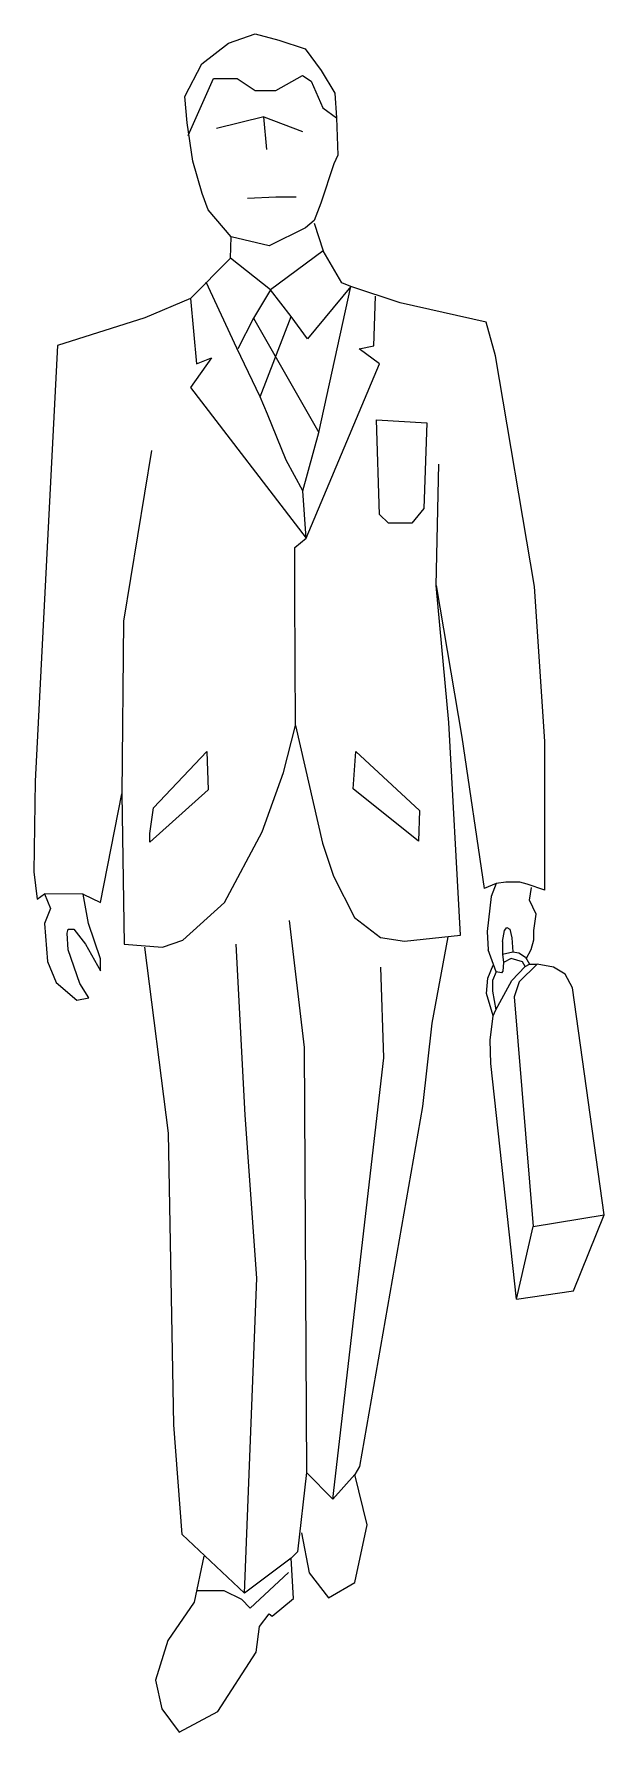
# Model space of a CAD drawing. Extents: x 109.63 to 110.25, y 208.38 to 210.24.
import ezdxf

# ---------------------------------------------------------------- set-up
doc = ezdxf.new("R2010")
doc.units = 0
doc.header["$LTSCALE"] = 25
doc.header["$MEASUREMENT"] = 0
doc.layers.get('0').update_dxf_attribs({"linetype": 'CONTINUOUS'})

msp = doc.modelspace()

# ---------------------------------------------------------------- linework, layer by layer
at = {"color": 0, "linetype": 'BYBLOCK'}
for p, q in [((109.8151, 210.2026), (109.8441, 210.2252)), ((109.8441, 210.2252), (109.8731, 210.2351)), ((109.8731, 210.2351), (109.8989, 210.2284)), ((109.8989, 210.2284), (109.9279, 210.2188)), ((109.7965, 210.1669), (109.8151, 210.2026)), ((109.9279, 210.2188), (109.9453, 210.1954)), ((109.8001, 210.1244), (109.8278, 210.1867)), ((109.8278, 210.1867), (109.8536, 210.1867)), ((109.8536, 210.1867), (109.8731, 210.1736)), ((109.8957, 210.1736), (109.9247, 210.1899)), ((109.9247, 210.1899), (109.9342, 210.1835)), ((109.9453, 210.1954), (109.96, 210.1704)), ((109.7989, 210.1383), (109.7965, 210.1669)), ((109.8731, 210.1736), (109.8957, 210.1736)), ((109.9342, 210.1835), (109.9469, 210.1545)), ((109.96, 210.1704), (109.962, 210.1438)), ((109.9469, 210.1545), (109.962, 210.1438)), ((109.8052, 210.0966), (109.7989, 210.1383)), ((109.8826, 210.1446), (109.831, 210.1319)), ((109.8826, 210.1446), (109.9247, 210.1288)), ((109.8858, 210.1093), (109.8826, 210.1446)), ((109.962, 210.1438), (109.9632, 210.103)), ((109.8155, 210.0613), (109.8052, 210.0966)), ((109.9592, 210.0934), (109.9449, 210.0506)), ((109.9632, 210.103), (109.9592, 210.0934)), ((109.8219, 210.0434), (109.8155, 210.0613)), ((109.8648, 210.0561), (109.8957, 210.0577)), ((109.8957, 210.0577), (109.9179, 210.0577)), ((109.8469, 210.0141), (109.8219, 210.0434)), ((109.9449, 210.0506), (109.9374, 210.0319)), ((109.9283, 210.0236), (109.8886, 210.0041)), ((109.9374, 210.0319), (109.9283, 210.0236)), ((109.9374, 210.0287), (109.9473, 209.9986)), ((109.8465, 209.9906), (109.8469, 210.0141)), ((109.8886, 210.0041), (109.8469, 210.0141)), ((109.8465, 209.9906), (109.8028, 209.9466)), ((109.8898, 209.9561), (109.8465, 209.9906)), ((109.9473, 209.9986), (109.8898, 209.9561)), ((109.9679, 209.9637), (109.9473, 209.9986)), ((109.8532, 209.8926), (109.8199, 209.9644)), ((109.9775, 209.9597), (109.9679, 209.9637)), ((109.8028, 209.9466), (109.753, 209.9256)), ((109.8028, 209.9466), (109.8092, 209.8755)), ((109.8898, 209.9561), (109.8715, 209.9252)), ((109.9124, 209.9271), (109.8898, 209.9561)), ((109.9775, 209.9597), (109.9302, 209.9029)), ((109.9425, 209.8005), (109.9775, 209.9597)), ((110.0314, 209.9422), (109.9775, 209.9597)), ((110.0025, 209.895), (110.0045, 209.9494)), ((109.753, 209.9256), (109.6578, 209.8954)), ((109.8715, 209.9252), (109.8544, 209.8918)), ((109.8715, 209.9252), (109.9425, 209.8005)), ((109.8786, 209.8394), (109.9124, 209.9271)), ((109.9302, 209.9029), (109.9124, 209.9271)), ((110.1251, 209.9208), (110.0314, 209.9422)), ((110.1354, 209.8843), (110.1251, 209.9208)), ((109.6578, 209.8954), (109.6332, 209.4207)), ((109.8786, 209.8394), (109.8532, 209.8926)), ((109.9866, 209.8918), (110.0025, 209.895)), ((110.0088, 209.8755), (109.9866, 209.8918)), ((109.8255, 209.8819), (109.8028, 209.8497)), ((109.8092, 209.8755), (109.8255, 209.8819)), ((109.9287, 209.6854), (110.0088, 209.8755)), ((110.1779, 209.6327), (110.1354, 209.8843)), ((109.8028, 209.8497), (109.9287, 209.6854)), ((109.8866, 209.8208), (109.8786, 209.8394)), ((109.9072, 209.7704), (109.8866, 209.8208)), ((110.0088, 209.7112), (110.0056, 209.8144)), ((110.0056, 209.8144), (110.0604, 209.8113)), ((109.9251, 209.737), (109.9425, 209.8005)), ((110.0604, 209.8113), (110.0572, 209.718)), ((109.7602, 209.7811), (109.7296, 209.595)), ((109.9251, 209.737), (109.9072, 209.7704)), ((110.0707, 209.6338), (110.0735, 209.766)), ((109.9287, 209.6854), (109.9251, 209.737)), ((110.0187, 209.7017), (110.0088, 209.7112)), ((110.0572, 209.718), (110.0441, 209.7017)), ((109.9164, 209.6755), (109.9287, 209.6854)), ((110.0441, 209.7017), (110.0187, 209.7017)), ((109.9164, 209.6239), (109.9164, 209.6755)), ((110.0707, 209.6338), (110.0985, 209.4684)), ((110.0846, 209.4846), (110.0707, 209.6338)), ((110.189, 209.464), (110.1779, 209.6327)), ((109.9171, 209.4814), (109.9164, 209.6239)), ((109.7296, 209.595), (109.728, 209.4068)), ((109.904, 209.4299), (109.9171, 209.4814)), ((109.9171, 209.4814), (109.9465, 209.3529)), ((110.0973, 209.2528), (110.0846, 209.4846)), ((110.0985, 209.4684), (110.1231, 209.3036)), ((110.189, 209.3017), (110.189, 209.464)), ((109.7622, 209.3914), (109.8207, 209.4529)), ((109.8207, 209.4529), (109.8219, 209.4112)), ((109.9802, 209.4124), (109.983, 209.4529)), ((109.983, 209.4529), (110.0525, 209.3886)), ((109.881, 209.3652), (109.904, 209.4299)), ((109.6332, 209.4207), (109.632, 209.3219)), ((109.7046, 209.2882), (109.728, 209.4068)), ((109.728, 209.4068), (109.7304, 209.2429)), ((109.8219, 209.4112), (109.7582, 209.3541)), ((110.0513, 209.3552), (109.9802, 209.4124)), ((109.7582, 209.3636), (109.7622, 209.3914)), ((110.0525, 209.3886), (110.0513, 209.3552)), ((109.7582, 209.3541), (109.7582, 209.3636)), ((109.8398, 209.2882), (109.881, 209.3652)), ((109.9465, 209.3529), (109.9588, 209.3171)), ((109.632, 209.3219), (109.6356, 209.2921)), ((109.9588, 209.3171), (109.9814, 209.2719)), ((109.6356, 209.2921), (109.6435, 209.2977)), ((109.6856, 209.2973), (109.6435, 209.2977)), ((109.6435, 209.2977), (109.6499, 209.2818)), ((109.6856, 209.2973), (109.7046, 209.2882)), ((109.6915, 209.2655), (109.6856, 209.2973)), ((110.1362, 209.3092), (110.1231, 209.3036)), ((110.1362, 209.3092), (110.1307, 209.2949)), ((110.1465, 209.3104), (110.1362, 209.3092)), ((110.162, 209.3104), (110.1465, 209.3104)), ((110.17, 209.3084), (110.162, 209.3104)), ((110.189, 209.3017), (110.17, 209.3084)), ((110.1723, 209.2909), (110.1747, 209.3048)), ((109.6499, 209.2818), (109.6435, 209.2655)), ((109.7945, 209.2473), (109.8398, 209.2882)), ((110.1307, 209.2949), (110.1263, 209.2568)), ((110.1795, 209.2755), (110.1723, 209.2909)), ((109.6435, 209.2655), (109.6467, 209.2239)), ((109.6681, 209.2548), (109.6693, 209.2592)), ((109.6693, 209.2592), (109.6756, 209.2592)), ((109.6756, 209.2592), (109.6883, 209.2429)), ((109.7046, 209.2271), (109.6915, 209.2655)), ((109.9104, 209.2687), (109.9267, 209.1302)), ((109.9814, 209.2719), (110.01, 209.2501)), ((110.1453, 209.258), (110.1477, 209.2612)), ((110.1477, 209.2612), (110.1509, 209.2592)), ((110.1509, 209.2592), (110.1533, 209.2497)), ((110.1771, 209.258), (110.1795, 209.2755)), ((109.6693, 209.2366), (109.6681, 209.2548)), ((109.6883, 209.2429), (109.7046, 209.214)), ((109.7304, 209.2429), (109.7721, 209.2398)), ((109.7721, 209.2398), (109.7945, 209.2473)), ((109.8624, 209.0564), (109.8525, 209.2429)), ((110.01, 209.2501), (110.0362, 209.2461)), ((110.0362, 209.2461), (110.0973, 209.2528)), ((110.0834, 209.2509), (110.066, 209.1568)), ((110.1263, 209.2568), (110.1275, 209.2366)), ((110.143, 209.2457), (110.1453, 209.258)), ((110.143, 209.2457), (110.143, 209.2322)), ((110.1533, 209.2497), (110.1541, 209.2346)), ((110.1743, 209.237), (110.1771, 209.2477)), ((110.1771, 209.2477), (110.1771, 209.258)), ((109.6467, 209.2239), (109.6562, 209.2013)), ((109.682, 209.2001), (109.6693, 209.2366)), ((109.7046, 209.214), (109.7046, 209.2271)), ((109.7788, 209.0369), (109.753, 209.2398)), ((110.1362, 209.2128), (110.1275, 209.2366)), ((110.143, 209.2322), (110.1541, 209.2346)), ((110.143, 209.2322), (110.1442, 209.2231)), ((110.1442, 209.2231), (110.1434, 209.2136)), ((110.1525, 209.2274), (110.1442, 209.2231)), ((110.1648, 209.2235), (110.1525, 209.2274)), ((110.1541, 209.2346), (110.1608, 209.2334)), ((110.1608, 209.2334), (110.168, 209.2286)), ((110.1676, 209.2187), (110.1648, 209.2235)), ((110.168, 209.2286), (110.1723, 209.2211)), ((110.1688, 209.2271), (110.1743, 209.237)), ((110.0136, 209.1191), (110.0104, 209.2179)), ((110.1255, 209.189), (110.1271, 209.206)), ((110.1271, 209.206), (110.1326, 209.2199)), ((110.1362, 209.2128), (110.1319, 209.2032)), ((110.1319, 209.2032), (110.1319, 209.1917)), ((110.1358, 209.1715), (110.1533, 209.2032)), ((110.1418, 209.2116), (110.1362, 209.2128)), ((110.1434, 209.2136), (110.1418, 209.2116)), ((110.1533, 209.2032), (110.1676, 209.2187)), ((110.1807, 209.2211), (110.1612, 209.2017)), ((110.1676, 209.2187), (110.1723, 209.2211)), ((110.1723, 209.2211), (110.1807, 209.2211)), ((110.1985, 209.2179), (110.1807, 209.2211)), ((110.2112, 209.2104), (110.1985, 209.2179)), ((110.2192, 209.1953), (110.2112, 209.2104)), ((109.6562, 209.2013), (109.6788, 209.1818)), ((109.6788, 209.1818), (109.6919, 209.1846)), ((109.6919, 209.1846), (109.682, 209.2001)), ((110.1326, 209.1647), (110.1255, 209.189)), ((110.1319, 209.1917), (110.1358, 209.1715)), ((110.1612, 209.2017), (110.1557, 209.1854)), ((110.1557, 209.1854), (110.1763, 208.9353)), ((110.2537, 208.948), (110.2192, 209.1953)), ((110.1326, 209.1647), (110.1358, 209.1715)), ((110.066, 209.1568), (110.0557, 209.0659)), ((110.1295, 209.1382), (110.1326, 209.1647)), ((109.9267, 209.1302), (109.9291, 208.6671)), ((110.1303, 209.1128), (110.1295, 209.1382)), ((109.958, 208.6381), (110.0136, 209.1191)), ((110.1584, 208.856), (110.1303, 209.1128)), ((109.8751, 208.879), (109.8624, 209.0564)), ((110.0557, 209.0659), (109.987, 208.6734)), ((109.7844, 208.7191), (109.7788, 209.0369)), ((110.1763, 208.9353), (110.2537, 208.948)), ((110.2204, 208.8651), (110.2537, 208.948)), ((110.1584, 208.856), (110.1763, 208.9353)), ((109.8616, 208.5353), (109.8751, 208.879)), ((110.1584, 208.856), (110.2204, 208.8651)), ((109.7937, 208.5996), (109.7844, 208.7191)), ((109.9291, 208.6671), (109.9195, 208.5805)), ((109.958, 208.6381), (109.9291, 208.6671)), ((109.987, 208.6734), (109.9818, 208.6647)), ((109.9818, 208.6647), (109.958, 208.6381)), ((109.9953, 208.6099), (109.9818, 208.6647)), ((109.8616, 208.5353), (109.7937, 208.5996)), ((109.9239, 208.6012), (109.9322, 208.5575)), ((109.9818, 208.5472), (109.9953, 208.6099)), ((109.8171, 208.5758), (109.8068, 208.5258)), ((109.9124, 208.5738), (109.8616, 208.5353)), ((109.9195, 208.5805), (109.9124, 208.5738)), ((109.9152, 208.5297), (109.9124, 208.5738)), ((109.8679, 208.519), (109.9096, 208.5579)), ((109.9322, 208.5575), (109.9533, 208.5305)), ((109.81, 208.5385), (109.839, 208.5385)), ((109.839, 208.5385), (109.8584, 208.5289)), ((109.9533, 208.5305), (109.9818, 208.5472)), ((109.8068, 208.5258), (109.778, 208.4837)), ((109.8584, 208.5289), (109.8679, 208.519)), ((109.8917, 208.5103), (109.9152, 208.5297)), ((109.8779, 208.4992), (109.8886, 208.5131)), ((109.8886, 208.5131), (109.8917, 208.5103)), ((109.778, 208.4837), (109.7645, 208.4408)), ((109.8743, 208.471), (109.8779, 208.4992)), ((109.8326, 208.4063), (109.8743, 208.471)), ((109.7645, 208.4408), (109.7713, 208.4095)), ((109.7713, 208.4095), (109.7905, 208.3841)), ((109.7905, 208.3841), (109.8326, 208.4063))]:
    msp.add_line(p, q, dxfattribs=at)

doc.saveas('drawing.dxf')
